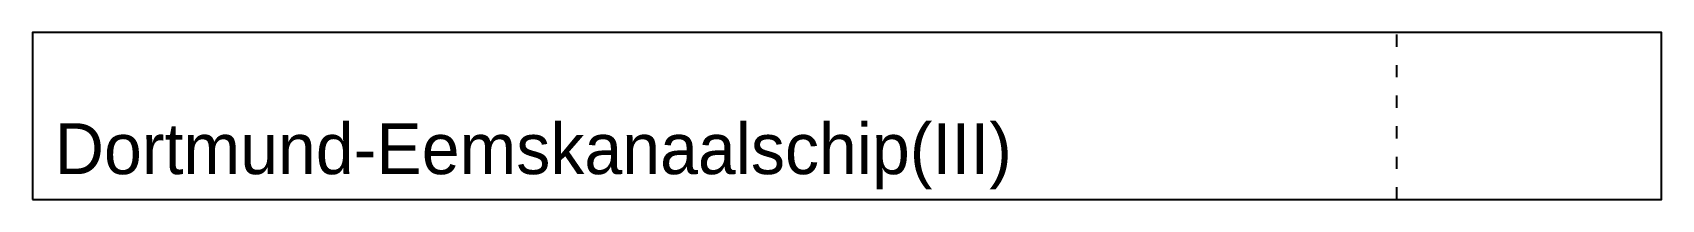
# Model space of a CAD drawing. Extents: x 0 to 80, y 0 to 8.2.
import ezdxf

# ---------------------------------------------------------------- set-up
doc = ezdxf.new("R2010")
doc.units = 0
doc.linetypes.add('ACAD_ISO03W100', pattern=[30, 12, -18])

msp = doc.modelspace()

# ---------------------------------------------------------------- linework, layer by layer
at = {"linetype": 'ACAD_ISO03W100', "ltscale": 0.05}
msp.add_line((67, 0), (67, 8.2), dxfattribs=at)
msp.add_lwpolyline([(0, 0), (80, 0), (80, 8.2), (0, 8.2)], close=True)

# ---------------------------------------------------------------- texts
msp.add_text('Dortmund-Eemskanaalschip(III)', height=2.5).set_placement((1.093, 1.244))

doc.saveas('drawing.dxf')
